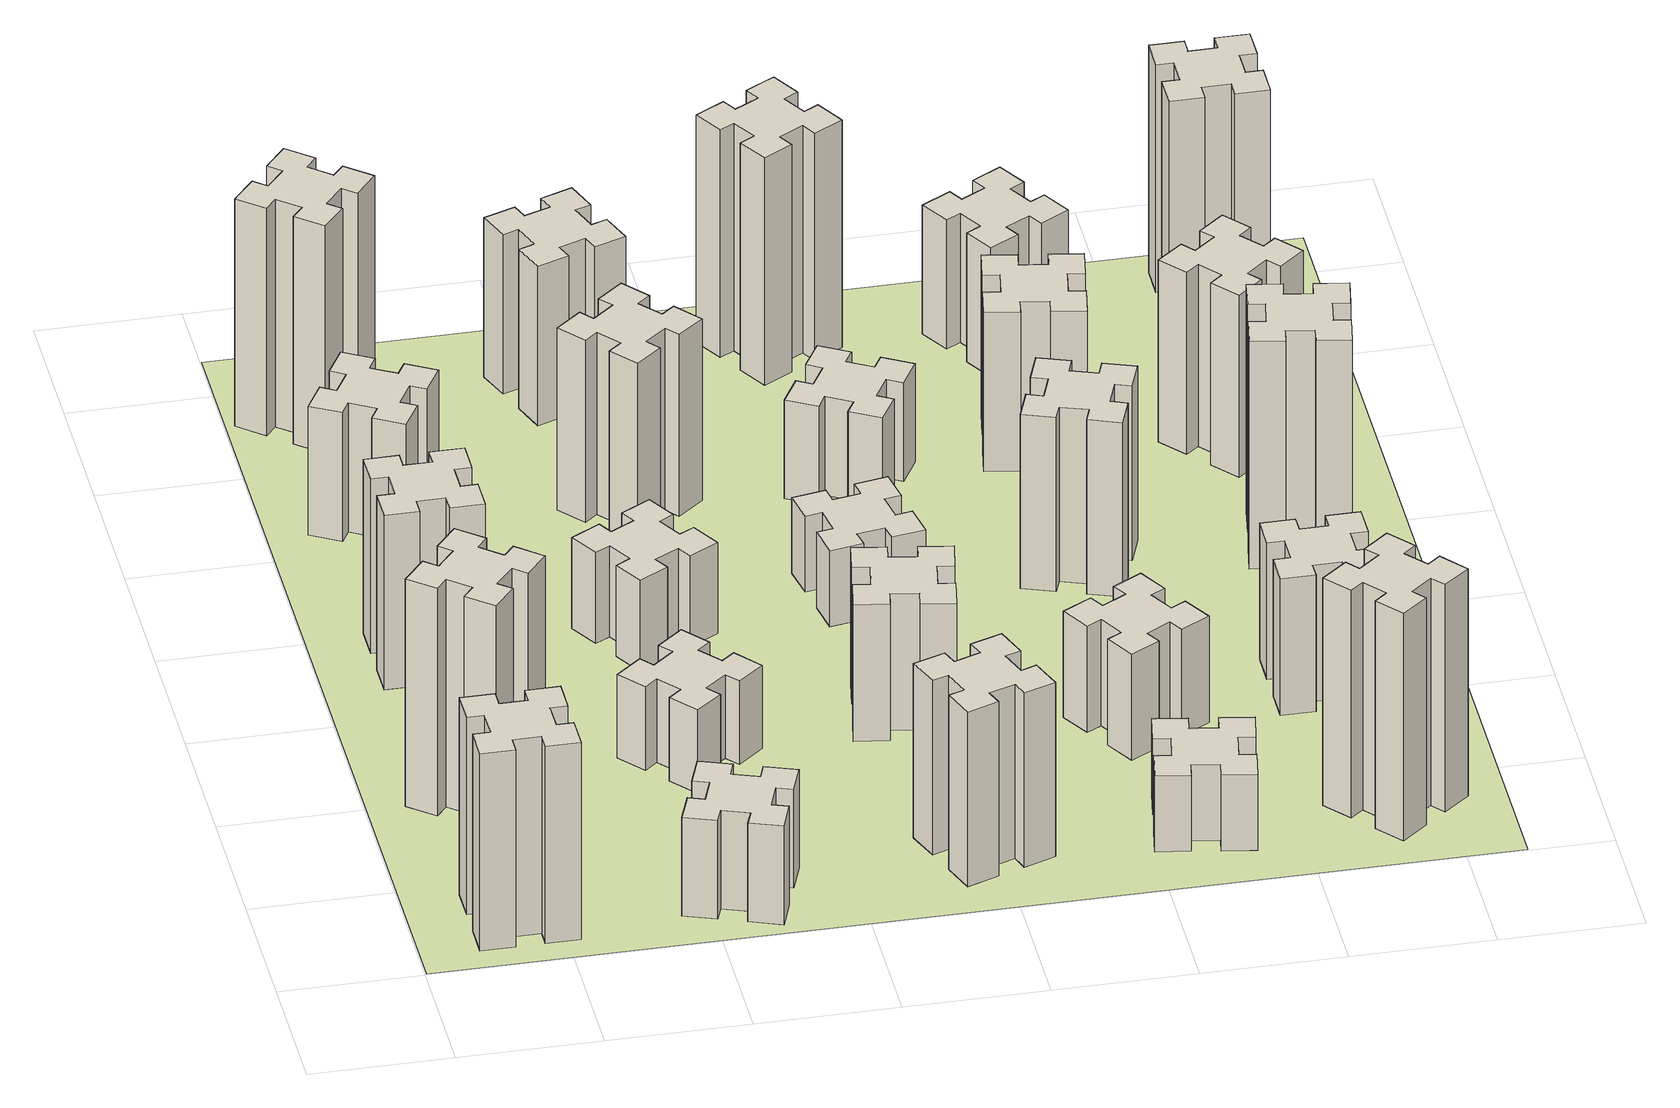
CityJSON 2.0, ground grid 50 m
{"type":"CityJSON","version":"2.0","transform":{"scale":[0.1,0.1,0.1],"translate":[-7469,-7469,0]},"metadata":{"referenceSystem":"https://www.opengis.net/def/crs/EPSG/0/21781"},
"CityObjects":{
"building1":{"type":"Building","attributes":{"class":"1000","function":"1000","usage":"1000","yearOfConstruction":2016,"roofType":"1000","measuredHeight":78,"storeysAboveGround":30,"storeysBelowGround":0},"geometry":[{"type":"Solid","lod":"1","boundaries":[[[[0,1,2,3,4,5,6,7,8,9,10,11,12,13,14,15,16,17,18,19]],[[17,16,20,21]],[[16,15,22,20]],[[15,14,23,22]],[[14,13,24,23]],[[13,12,25,24]],[[12,11,26,25]],[[11,10,27,26]],[[10,9,28,27]],[[9,8,29,28]],[[8,7,30,29]],[[7,6,31,30]],[[6,5,32,31]],[[5,4,33,32]],[[4,3,34,33]],[[3,2,35,34]],[[2,1,36,35]],[[1,0,37,36]],[[0,19,38,37]],[[19,18,39,38]],[[18,17,21,39]],[[24,25,26,27,28,29,30,31,32,33,34,35,36,37,38,39,21,20,22,23]]]]}]},
"building2":{"type":"Building","attributes":{"class":"1000","function":"1000","usage":"1000","yearOfConstruction":2016,"roofType":"1000","measuredHeight":90,"storeysAboveGround":30,"storeysBelowGround":0},"geometry":[{"type":"Solid","lod":"1","boundaries":[[[[40,41,42,43,44,45,46,47,48,49,50,51,52,53,54,55,56,57,58,59]],[[57,56,60,61]],[[56,55,62,60]],[[55,54,63,62]],[[54,53,64,63]],[[53,52,65,64]],[[52,51,66,65]],[[51,50,67,66]],[[50,49,68,67]],[[49,48,69,68]],[[48,47,70,69]],[[47,46,71,70]],[[46,45,72,71]],[[45,44,73,72]],[[44,43,74,73]],[[43,42,75,74]],[[42,41,76,75]],[[41,40,77,76]],[[40,59,78,77]],[[59,58,79,78]],[[58,57,61,79]],[[64,65,66,67,68,69,70,71,72,73,74,75,76,77,78,79,61,60,62,63]]]]}]},
"building3":{"type":"Building","attributes":{"class":"1000","function":"1000","usage":"1000","yearOfConstruction":2016,"roofType":"1000","measuredHeight":69,"storeysAboveGround":30,"storeysBelowGround":0},"geometry":[{"type":"Solid","lod":"1","boundaries":[[[[80,81,82,83,84,85,86,87,88,89,90,91,92,93,94,95,96,97,98,99]],[[97,96,100,101]],[[96,95,102,100]],[[95,94,103,102]],[[94,93,104,103]],[[93,92,105,104]],[[92,91,106,105]],[[91,90,107,106]],[[90,89,108,107]],[[89,88,109,108]],[[88,87,110,109]],[[87,86,111,110]],[[86,85,112,111]],[[85,84,113,112]],[[84,83,114,113]],[[83,82,115,114]],[[82,81,116,115]],[[81,80,117,116]],[[80,99,118,117]],[[99,98,119,118]],[[98,97,101,119]],[[104,105,106,107,108,109,110,111,112,113,114,115,116,117,118,119,101,100,102,103]]]]}]},
"building4":{"type":"Building","attributes":{"class":"1000","function":"1000","usage":"1000","yearOfConstruction":2016,"roofType":"1000","measuredHeight":51,"storeysAboveGround":30,"storeysBelowGround":0},"geometry":[{"type":"Solid","lod":"1","boundaries":[[[[120,121,122,123,124,125,126,127,128,129,130,131,132,133,134,135,136,137,138,139]],[[137,136,140,141]],[[136,135,142,140]],[[135,134,143,142]],[[134,133,144,143]],[[133,132,145,144]],[[132,131,146,145]],[[131,130,147,146]],[[130,129,148,147]],[[129,128,149,148]],[[128,127,150,149]],[[127,126,151,150]],[[126,125,152,151]],[[125,124,153,152]],[[124,123,154,153]],[[123,122,155,154]],[[122,121,156,155]],[[121,120,157,156]],[[120,139,158,157]],[[139,138,159,158]],[[138,137,141,159]],[[144,145,146,147,148,149,150,151,152,153,154,155,156,157,158,159,141,140,142,143]]]]}]},
"building5":{"type":"Building","attributes":{"class":"1000","function":"1000","usage":"1000","yearOfConstruction":2016,"roofType":"1000","measuredHeight":39,"storeysAboveGround":30,"storeysBelowGround":0},"geometry":[{"type":"Solid","lod":"1","boundaries":[[[[160,161,162,163,164,165,166,167,168,169,170,171,172,173,174,175,176,177,178,179]],[[177,176,180,181]],[[176,175,182,180]],[[175,174,183,182]],[[174,173,184,183]],[[173,172,185,184]],[[172,171,186,185]],[[171,170,187,186]],[[170,169,188,187]],[[169,168,189,188]],[[168,167,190,189]],[[167,166,191,190]],[[166,165,192,191]],[[165,164,193,192]],[[164,163,194,193]],[[163,162,195,194]],[[162,161,196,195]],[[161,160,197,196]],[[160,179,198,197]],[[179,178,199,198]],[[178,177,181,199]],[[184,185,186,187,188,189,190,191,192,193,194,195,196,197,198,199,181,180,182,183]]]]}]},
"building6":{"type":"Building","attributes":{"class":"1000","function":"1000","usage":"1000","yearOfConstruction":2016,"roofType":"1000","measuredHeight":90,"storeysAboveGround":30,"storeysBelowGround":0},"geometry":[{"type":"Solid","lod":"1","boundaries":[[[[200,201,202,203,204,205,206,207,208,209,210,211,212,213,214,215,216,217,218,219]],[[217,216,220,221]],[[216,215,222,220]],[[215,214,223,222]],[[214,213,224,223]],[[213,212,225,224]],[[212,211,226,225]],[[211,210,227,226]],[[210,209,228,227]],[[209,208,229,228]],[[208,207,230,229]],[[207,206,231,230]],[[206,205,232,231]],[[205,204,233,232]],[[204,203,234,233]],[[203,202,235,234]],[[202,201,236,235]],[[201,200,237,236]],[[200,219,238,237]],[[219,218,239,238]],[[218,217,221,239]],[[224,225,226,227,228,229,230,231,232,233,234,235,236,237,238,239,221,220,222,223]]]]}]},
"building7":{"type":"Building","attributes":{"class":"1000","function":"1000","usage":"1000","yearOfConstruction":2016,"roofType":"1000","measuredHeight":33,"storeysAboveGround":30,"storeysBelowGround":0},"geometry":[{"type":"Solid","lod":"1","boundaries":[[[[240,241,242,243,244,245,246,247,248,249,250,251,252,253,254,255,256,257,258,259]],[[257,256,260,261]],[[256,255,262,260]],[[255,254,263,262]],[[254,253,264,263]],[[253,252,265,264]],[[252,251,266,265]],[[251,250,267,266]],[[250,249,268,267]],[[249,248,269,268]],[[248,247,270,269]],[[247,246,271,270]],[[246,245,272,271]],[[245,244,273,272]],[[244,243,274,273]],[[243,242,275,274]],[[242,241,276,275]],[[241,240,277,276]],[[240,259,278,277]],[[259,258,279,278]],[[258,257,261,279]],[[264,265,266,267,268,269,270,271,272,273,274,275,276,277,278,279,261,260,262,263]]]]}]},
"building8":{"type":"Building","attributes":{"class":"1000","function":"1000","usage":"1000","yearOfConstruction":2016,"roofType":"1000","measuredHeight":36,"storeysAboveGround":30,"storeysBelowGround":0},"geometry":[{"type":"Solid","lod":"1","boundaries":[[[[280,281,282,283,284,285,286,287,288,289,290,291,292,293,294,295,296,297,298,299]],[[297,296,300,301]],[[296,295,302,300]],[[295,294,303,302]],[[294,293,304,303]],[[293,292,305,304]],[[292,291,306,305]],[[291,290,307,306]],[[290,289,308,307]],[[289,288,309,308]],[[288,287,310,309]],[[287,286,311,310]],[[286,285,312,311]],[[285,284,313,312]],[[284,283,314,313]],[[283,282,315,314]],[[282,281,316,315]],[[281,280,317,316]],[[280,299,318,317]],[[299,298,319,318]],[[298,297,301,319]],[[304,305,306,307,308,309,310,311,312,313,314,315,316,317,318,319,301,300,302,303]]]]}]},
"building9":{"type":"Building","attributes":{"class":"1000","function":"1000","usage":"1000","yearOfConstruction":2016,"roofType":"1000","measuredHeight":72,"storeysAboveGround":30,"storeysBelowGround":0},"geometry":[{"type":"Solid","lod":"1","boundaries":[[[[320,321,322,323,324,325,326,327,328,329,330,331,332,333,334,335,336,337,338,339]],[[337,336,340,341]],[[336,335,342,340]],[[335,334,343,342]],[[334,333,344,343]],[[333,332,345,344]],[[332,331,346,345]],[[331,330,347,346]],[[330,329,348,347]],[[329,328,349,348]],[[328,327,350,349]],[[327,326,351,350]],[[326,325,352,351]],[[325,324,353,352]],[[324,323,354,353]],[[323,322,355,354]],[[322,321,356,355]],[[321,320,357,356]],[[320,339,358,357]],[[339,338,359,358]],[[338,337,341,359]],[[344,345,346,347,348,349,350,351,352,353,354,355,356,357,358,359,341,340,342,343]]]]}]},
"building10":{"type":"Building","attributes":{"class":"1000","function":"1000","usage":"1000","yearOfConstruction":2016,"roofType":"1000","measuredHeight":69,"storeysAboveGround":30,"storeysBelowGround":0},"geometry":[{"type":"Solid","lod":"1","boundaries":[[[[360,361,362,363,364,365,366,367,368,369,370,371,372,373,374,375,376,377,378,379]],[[377,376,380,381]],[[376,375,382,380]],[[375,374,383,382]],[[374,373,384,383]],[[373,372,385,384]],[[372,371,386,385]],[[371,370,387,386]],[[370,369,388,387]],[[369,368,389,388]],[[368,367,390,389]],[[367,366,391,390]],[[366,365,392,391]],[[365,364,393,392]],[[364,363,394,393]],[[363,362,395,394]],[[362,361,396,395]],[[361,360,397,396]],[[360,379,398,397]],[[379,378,399,398]],[[378,377,381,399]],[[384,385,386,387,388,389,390,391,392,393,394,395,396,397,398,399,381,380,382,383]]]]}]},
"building11":{"type":"Building","attributes":{"class":"1000","function":"1000","usage":"1000","yearOfConstruction":2016,"roofType":"1000","measuredHeight":63,"storeysAboveGround":30,"storeysBelowGround":0},"geometry":[{"type":"Solid","lod":"1","boundaries":[[[[400,401,402,403,404,405,406,407,408,409,410,411,412,413,414,415,416,417,418,419]],[[417,416,420,421]],[[416,415,422,420]],[[415,414,423,422]],[[414,413,424,423]],[[413,412,425,424]],[[412,411,426,425]],[[411,410,427,426]],[[410,409,428,427]],[[409,408,429,428]],[[408,407,430,429]],[[407,406,431,430]],[[406,405,432,431]],[[405,404,433,432]],[[404,403,434,433]],[[403,402,435,434]],[[402,401,436,435]],[[401,400,437,436]],[[400,419,438,437]],[[419,418,439,438]],[[418,417,421,439]],[[424,425,426,427,428,429,430,431,432,433,434,435,436,437,438,439,421,420,422,423]]]]}]},
"building12":{"type":"Building","attributes":{"class":"1000","function":"1000","usage":"1000","yearOfConstruction":2016,"roofType":"1000","measuredHeight":54,"storeysAboveGround":30,"storeysBelowGround":0},"geometry":[{"type":"Solid","lod":"1","boundaries":[[[[440,441,442,443,444,445,446,447,448,449,450,451,452,453,454,455,456,457,458,459]],[[457,456,460,461]],[[456,455,462,460]],[[455,454,463,462]],[[454,453,464,463]],[[453,452,465,464]],[[452,451,466,465]],[[451,450,467,466]],[[450,449,468,467]],[[449,448,469,468]],[[448,447,470,469]],[[447,446,471,470]],[[446,445,472,471]],[[445,444,473,472]],[[444,443,474,473]],[[443,442,475,474]],[[442,441,476,475]],[[441,440,477,476]],[[440,459,478,477]],[[459,458,479,478]],[[458,457,461,479]],[[464,465,466,467,468,469,470,471,472,473,474,475,476,477,478,479,461,460,462,463]]]]}]},
"building13":{"type":"Building","attributes":{"class":"1000","function":"1000","usage":"1000","yearOfConstruction":2016,"roofType":"1000","measuredHeight":30,"storeysAboveGround":30,"storeysBelowGround":0},"geometry":[{"type":"Solid","lod":"1","boundaries":[[[[480,481,482,483,484,485,486,487,488,489,490,491,492,493,494,495,496,497,498,499]],[[497,496,500,501]],[[496,495,502,500]],[[495,494,503,502]],[[494,493,504,503]],[[493,492,505,504]],[[492,491,506,505]],[[491,490,507,506]],[[490,489,508,507]],[[489,488,509,508]],[[488,487,510,509]],[[487,486,511,510]],[[486,485,512,511]],[[485,484,513,512]],[[484,483,514,513]],[[483,482,515,514]],[[482,481,516,515]],[[481,480,517,516]],[[480,499,518,517]],[[499,498,519,518]],[[498,497,501,519]],[[504,505,506,507,508,509,510,511,512,513,514,515,516,517,518,519,501,500,502,503]]]]}]},
"building14":{"type":"Building","attributes":{"class":"1000","function":"1000","usage":"1000","yearOfConstruction":2016,"roofType":"1000","measuredHeight":39,"storeysAboveGround":30,"storeysBelowGround":0},"geometry":[{"type":"Solid","lod":"1","boundaries":[[[[520,521,522,523,524,525,526,527,528,529,530,531,532,533,534,535,536,537,538,539]],[[537,536,540,541]],[[536,535,542,540]],[[535,534,543,542]],[[534,533,544,543]],[[533,532,545,544]],[[532,531,546,545]],[[531,530,547,546]],[[530,529,548,547]],[[529,528,549,548]],[[528,527,550,549]],[[527,526,551,550]],[[526,525,552,551]],[[525,524,553,552]],[[524,523,554,553]],[[523,522,555,554]],[[522,521,556,555]],[[521,520,557,556]],[[520,539,558,557]],[[539,538,559,558]],[[538,537,541,559]],[[544,545,546,547,548,549,550,551,552,553,554,555,556,557,558,559,541,540,542,543]]]]}]},
"building15":{"type":"Building","attributes":{"class":"1000","function":"1000","usage":"1000","yearOfConstruction":2016,"roofType":"1000","measuredHeight":30,"storeysAboveGround":30,"storeysBelowGround":0},"geometry":[{"type":"Solid","lod":"1","boundaries":[[[[560,561,562,563,564,565,566,567,568,569,570,571,572,573,574,575,576,577,578,579]],[[577,576,580,581]],[[576,575,582,580]],[[575,574,583,582]],[[574,573,584,583]],[[573,572,585,584]],[[572,571,586,585]],[[571,570,587,586]],[[570,569,588,587]],[[569,568,589,588]],[[568,567,590,589]],[[567,566,591,590]],[[566,565,592,591]],[[565,564,593,592]],[[564,563,594,593]],[[563,562,595,594]],[[562,561,596,595]],[[561,560,597,596]],[[560,579,598,597]],[[579,578,599,598]],[[578,577,581,599]],[[584,585,586,587,588,589,590,591,592,593,594,595,596,597,598,599,581,580,582,583]]]]}]},
"building16":{"type":"Building","attributes":{"class":"1000","function":"1000","usage":"1000","yearOfConstruction":2016,"roofType":"1000","measuredHeight":90,"storeysAboveGround":30,"storeysBelowGround":0},"geometry":[{"type":"Solid","lod":"1","boundaries":[[[[600,601,602,603,604,605,606,607,608,609,610,611,612,613,614,615,616,617,618,619]],[[617,616,620,621]],[[616,615,622,620]],[[615,614,623,622]],[[614,613,624,623]],[[613,612,625,624]],[[612,611,626,625]],[[611,610,627,626]],[[610,609,628,627]],[[609,608,629,628]],[[608,607,630,629]],[[607,606,631,630]],[[606,605,632,631]],[[605,604,633,632]],[[604,603,634,633]],[[603,602,635,634]],[[602,601,636,635]],[[601,600,637,636]],[[600,619,638,637]],[[619,618,639,638]],[[618,617,621,639]],[[624,625,626,627,628,629,630,631,632,633,634,635,636,637,638,639,621,620,622,623]]]]}]},
"building17":{"type":"Building","attributes":{"class":"1000","function":"1000","usage":"1000","yearOfConstruction":2016,"roofType":"1000","measuredHeight":42,"storeysAboveGround":30,"storeysBelowGround":0},"geometry":[{"type":"Solid","lod":"1","boundaries":[[[[640,641,642,643,644,645,646,647,648,649,650,651,652,653,654,655,656,657,658,659]],[[657,656,660,661]],[[656,655,662,660]],[[655,654,663,662]],[[654,653,664,663]],[[653,652,665,664]],[[652,651,666,665]],[[651,650,667,666]],[[650,649,668,667]],[[649,648,669,668]],[[648,647,670,669]],[[647,646,671,670]],[[646,645,672,671]],[[645,644,673,672]],[[644,643,674,673]],[[643,642,675,674]],[[642,641,676,675]],[[641,640,677,676]],[[640,659,678,677]],[[659,658,679,678]],[[658,657,661,679]],[[664,665,666,667,668,669,670,671,672,673,674,675,676,677,678,679,661,660,662,663]]]]}]},
"building18":{"type":"Building","attributes":{"class":"1000","function":"1000","usage":"1000","yearOfConstruction":2016,"roofType":"1000","measuredHeight":69,"storeysAboveGround":30,"storeysBelowGround":0},"geometry":[{"type":"Solid","lod":"1","boundaries":[[[[680,681,682,683,684,685,686,687,688,689,690,691,692,693,694,695,696,697,698,699]],[[697,696,700,701]],[[696,695,702,700]],[[695,694,703,702]],[[694,693,704,703]],[[693,692,705,704]],[[692,691,706,705]],[[691,690,707,706]],[[690,689,708,707]],[[689,688,709,708]],[[688,687,710,709]],[[687,686,711,710]],[[686,685,712,711]],[[685,684,713,712]],[[684,683,714,713]],[[683,682,715,714]],[[682,681,716,715]],[[681,680,717,716]],[[680,699,718,717]],[[699,698,719,718]],[[698,697,701,719]],[[704,705,706,707,708,709,710,711,712,713,714,715,716,717,718,719,701,700,702,703]]]]}]},
"building19":{"type":"Building","attributes":{"class":"1000","function":"1000","usage":"1000","yearOfConstruction":2016,"roofType":"1000","measuredHeight":63,"storeysAboveGround":30,"storeysBelowGround":0},"geometry":[{"type":"Solid","lod":"1","boundaries":[[[[720,721,722,723,724,725,726,727,728,729,730,731,732,733,734,735,736,737,738,739]],[[737,736,740,741]],[[736,735,742,740]],[[735,734,743,742]],[[734,733,744,743]],[[733,732,745,744]],[[732,731,746,745]],[[731,730,747,746]],[[730,729,748,747]],[[729,728,749,748]],[[728,727,750,749]],[[727,726,751,750]],[[726,725,752,751]],[[725,724,753,752]],[[724,723,754,753]],[[723,722,755,754]],[[722,721,756,755]],[[721,720,757,756]],[[720,739,758,757]],[[739,738,759,758]],[[738,737,741,759]],[[744,745,746,747,748,749,750,751,752,753,754,755,756,757,758,759,741,740,742,743]]]]}]},
"building20":{"type":"Building","attributes":{"class":"1000","function":"1000","usage":"1000","yearOfConstruction":2016,"roofType":"1000","measuredHeight":90,"storeysAboveGround":30,"storeysBelowGround":0},"geometry":[{"type":"Solid","lod":"1","boundaries":[[[[760,761,762,763,764,765,766,767,768,769,770,771,772,773,774,775,776,777,778,779]],[[777,776,780,781]],[[776,775,782,780]],[[775,774,783,782]],[[774,773,784,783]],[[773,772,785,784]],[[772,771,786,785]],[[771,770,787,786]],[[770,769,788,787]],[[769,768,789,788]],[[768,767,790,789]],[[767,766,791,790]],[[766,765,792,791]],[[765,764,793,792]],[[764,763,794,793]],[[763,762,795,794]],[[762,761,796,795]],[[761,760,797,796]],[[760,779,798,797]],[[779,778,799,798]],[[778,777,781,799]],[[784,785,786,787,788,789,790,791,792,793,794,795,796,797,798,799,781,780,782,783]]]]}]},
"building21":{"type":"Building","attributes":{"class":"1000","function":"1000","usage":"1000","yearOfConstruction":2016,"roofType":"1000","measuredHeight":54,"storeysAboveGround":30,"storeysBelowGround":0},"geometry":[{"type":"Solid","lod":"1","boundaries":[[[[800,801,802,803,804,805,806,807,808,809,810,811,812,813,814,815,816,817,818,819]],[[817,816,820,821]],[[816,815,822,820]],[[815,814,823,822]],[[814,813,824,823]],[[813,812,825,824]],[[812,811,826,825]],[[811,810,827,826]],[[810,809,828,827]],[[809,808,829,828]],[[808,807,830,829]],[[807,806,831,830]],[[806,805,832,831]],[[805,804,833,832]],[[804,803,834,833]],[[803,802,835,834]],[[802,801,836,835]],[[801,800,837,836]],[[800,819,838,837]],[[819,818,839,838]],[[818,817,821,839]],[[824,825,826,827,828,829,830,831,832,833,834,835,836,837,838,839,821,820,822,823]]]]}]},
"building22":{"type":"Building","attributes":{"class":"1000","function":"1000","usage":"1000","yearOfConstruction":2016,"roofType":"1000","measuredHeight":51,"storeysAboveGround":30,"storeysBelowGround":0},"geometry":[{"type":"Solid","lod":"1","boundaries":[[[[840,841,842,843,844,845,846,847,848,849,850,851,852,853,854,855,856,857,858,859]],[[857,856,860,861]],[[856,855,862,860]],[[855,854,863,862]],[[854,853,864,863]],[[853,852,865,864]],[[852,851,866,865]],[[851,850,867,866]],[[850,849,868,867]],[[849,848,869,868]],[[848,847,870,869]],[[847,846,871,870]],[[846,845,872,871]],[[845,844,873,872]],[[844,843,874,873]],[[843,842,875,874]],[[842,841,876,875]],[[841,840,877,876]],[[840,859,878,877]],[[859,858,879,878]],[[858,857,861,879]],[[864,865,866,867,868,869,870,871,872,873,874,875,876,877,878,879,861,860,862,863]]]]}]},
"building23":{"type":"Building","attributes":{"class":"1000","function":"1000","usage":"1000","yearOfConstruction":2016,"roofType":"1000","measuredHeight":90,"storeysAboveGround":30,"storeysBelowGround":0},"geometry":[{"type":"Solid","lod":"1","boundaries":[[[[880,881,882,883,884,885,886,887,888,889,890,891,892,893,894,895,896,897,898,899]],[[897,896,900,901]],[[896,895,902,900]],[[895,894,903,902]],[[894,893,904,903]],[[893,892,905,904]],[[892,891,906,905]],[[891,890,907,906]],[[890,889,908,907]],[[889,888,909,908]],[[888,887,910,909]],[[887,886,911,910]],[[886,885,912,911]],[[885,884,913,912]],[[884,883,914,913]],[[883,882,915,914]],[[882,881,916,915]],[[881,880,917,916]],[[880,899,918,917]],[[899,898,919,918]],[[898,897,901,919]],[[904,905,906,907,908,909,910,911,912,913,914,915,916,917,918,919,901,900,902,903]]]]}]},
"building24":{"type":"Building","attributes":{"class":"1000","function":"1000","usage":"1000","yearOfConstruction":2016,"roofType":"1000","measuredHeight":72,"storeysAboveGround":30,"storeysBelowGround":0},"geometry":[{"type":"Solid","lod":"1","boundaries":[[[[920,921,922,923,924,925,926,927,928,929,930,931,932,933,934,935,936,937,938,939]],[[937,936,940,941]],[[936,935,942,940]],[[935,934,943,942]],[[934,933,944,943]],[[933,932,945,944]],[[932,931,946,945]],[[931,930,947,946]],[[930,929,948,947]],[[929,928,949,948]],[[928,927,950,949]],[[927,926,951,950]],[[926,925,952,951]],[[925,924,953,952]],[[924,923,954,953]],[[923,922,955,954]],[[922,921,956,955]],[[921,920,957,956]],[[920,939,958,957]],[[939,938,959,958]],[[938,937,941,959]],[[944,945,946,947,948,949,950,951,952,953,954,955,956,957,958,959,941,940,942,943]]]]}]},
"building25":{"type":"Building","attributes":{"class":"1000","function":"1000","usage":"1000","yearOfConstruction":2016,"roofType":"1000","measuredHeight":90,"storeysAboveGround":30,"storeysBelowGround":0},"geometry":[{"type":"Solid","lod":"1","boundaries":[[[[960,961,962,963,964,965,966,967,968,969,970,971,972,973,974,975,976,977,978,979]],[[977,976,980,981]],[[976,975,982,980]],[[975,974,983,982]],[[974,973,984,983]],[[973,972,985,984]],[[972,971,986,985]],[[971,970,987,986]],[[970,969,988,987]],[[969,968,989,988]],[[968,967,990,989]],[[967,966,991,990]],[[966,965,992,991]],[[965,964,993,992]],[[964,963,994,993]],[[963,962,995,994]],[[962,961,996,995]],[[961,960,997,996]],[[960,979,998,997]],[[979,978,999,998]],[[978,977,981,999]],[[984,985,986,987,988,989,990,991,992,993,994,995,996,997,998,999,981,980,982,983]]]]}]},
"landuse1":{"type":"LandUse","attributes":{"name":"plot1","function":"1010"},"geometry":[{"type":"MultiSurface","lod":"1","boundaries":[[[1000,1001,1002,1003]]]}]}
},
"vertices":[
[265,325,0],[265,225,0],[205,225,0],[205,105,0],[325,105,0],[325,165,0],[425,165,0],[425,105,0],[545,105,0],[545,225,0],[485,225,0],[485,325,0],[545,325,0],[545,445,0],[425,445,0],[425,385,0],[325,385,0],[325,445,0],[205,445,0],[205,325,0],[325,385,780],[325,445,780],[425,385,780],[425,445,780],[545,445,780],[545,325,780],[485,325,780],[485,225,780],[545,225,780],[545,105,780],[425,105,780],[425,165,780],[325,165,780],[325,105,780],[205,105,780],[205,225,780],[265,225,780],[265,325,780],[205,325,780],[205,445,780],
[484,1067,0],[408,1132,0],[446,1178,0],[354,1255,0],[277,1163,0],[323,1124,0],[259,1048,0],[213,1086,0],[136,994,0],[228,917,0],[266,963,0],[343,899,0],[304,853,0],[396,776,0],[473,868,0],[427,906,0],[492,983,0],[538,944,0],[615,1036,0],[523,1113,0],[492,983,900],[538,944,900],[427,906,900],[473,868,900],[396,776,900],[304,853,900],[343,899,900],[266,963,900],[228,917,900],[136,994,900],[213,1086,900],[259,1048,900],[323,1124,900],[277,1163,900],[354,1255,900],[446,1178,900],[408,1132,900],[484,1067,900],[523,1113,900],[615,1036,900],
[265,1905,0],[265,1805,0],[205,1805,0],[205,1685,0],[325,1685,0],[325,1745,0],[425,1745,0],[425,1685,0],[545,1685,0],[545,1805,0],[485,1805,0],[485,1905,0],[545,1905,0],[545,2025,0],[425,2025,0],[425,1965,0],[325,1965,0],[325,2025,0],[205,2025,0],[205,1905,0],[325,1965,690],[325,2025,690],[425,1965,690],[425,2025,690],[545,2025,690],[545,1905,690],[485,1905,690],[485,1805,690],[545,1805,690],[545,1685,690],[425,1685,690],[425,1745,690],[325,1745,690],[325,1685,690],[205,1685,690],[205,1805,690],[265,1805,690],[265,1905,690],[205,1905,690],[205,2025,690],
[446,2597,0],[496,2684,0],[548,2654,0],[608,2758,0],[504,2818,0],[474,2766,0],[387,2816,0],[417,2868,0],[313,2928,0],[253,2824,0],[305,2794,0],[255,2707,0],[203,2737,0],[143,2633,0],[247,2573,0],[277,2625,0],[364,2575,0],[334,2523,0],[438,2463,0],[498,2567,0],[364,2575,510],[334,2523,510],[277,2625,510],[247,2573,510],[143,2633,510],[203,2737,510],[255,2707,510],[305,2794,510],[253,2824,510],[313,2928,510],[417,2868,510],[387,2816,510],[474,2766,510],[504,2818,510],[608,2758,510],[548,2654,510],[496,2684,510],[446,2597,510],[498,2567,510],[438,2463,510],
[1029,360,0],[995,266,0],[939,287,0],[897,174,0],[1010,133,0],[1031,189,0],[1125,155,0],[1104,99,0],[1217,57,0],[1258,170,0],[1202,191,0],[1236,285,0],[1292,264,0],[1333,377,0],[1220,418,0],[1200,362,0],[1106,396,0],[1127,452,0],[1014,493,0],[973,380,0],[1106,396,390],[1127,452,390],[1200,362,390],[1220,418,390],[1333,377,390],[1292,264,390],[1236,285,390],[1202,191,390],[1258,170,390],[1217,57,390],[1104,99,390],[1125,155,390],[1031,189,390],[1010,133,390],[897,174,390],[939,287,390],[995,266,390],[1029,360,390],[973,380,390],[1014,493,390],
[384,3387,0],[308,3452,0],[346,3498,0],[254,3575,0],[177,3483,0],[223,3444,0],[159,3368,0],[113,3406,0],[36,3314,0],[128,3237,0],[166,3283,0],[243,3219,0],[204,3173,0],[296,3096,0],[373,3188,0],[327,3226,0],[392,3303,0],[438,3264,0],[515,3356,0],[423,3433,0],[392,3303,900],[438,3264,900],[327,3226,900],[373,3188,900],[296,3096,900],[204,3173,900],[243,3219,900],[166,3283,900],[128,3237,900],[36,3314,900],[113,3406,900],[159,3368,900],[223,3444,900],[177,3483,900],[254,3575,900],[346,3498,900],[308,3452,900],[384,3387,900],[423,3433,900],[515,3356,900],
[1083,1232,0],[1006,1167,0],[968,1213,0],[876,1136,0],[953,1044,0],[999,1083,0],[1063,1006,0],[1017,968,0],[1094,876,0],[1186,953,0],[1148,999,0],[1224,1063,0],[1263,1017,0],[1355,1094,0],[1278,1186,0],[1232,1148,0],[1167,1224,0],[1213,1263,0],[1136,1355,0],[1044,1278,0],[1167,1224,330],[1213,1263,330],[1232,1148,330],[1278,1186,330],[1355,1094,330],[1263,1017,330],[1224,1063,330],[1148,999,330],[1186,953,330],[1094,876,330],[1017,968,330],[1063,1006,330],[999,1083,330],[953,1044,330],[876,1136,330],[968,1213,330],[1006,1167,330],[1083,1232,330],[1044,1278,330],[1136,1355,330],
[1236,1867,0],[1186,1954,0],[1238,1984,0],[1178,2088,0],[1074,2028,0],[1104,1976,0],[1017,1926,0],[987,1978,0],[883,1918,0],[943,1814,0],[995,1844,0],[1045,1757,0],[993,1727,0],[1053,1623,0],[1157,1683,0],[1127,1735,0],[1214,1785,0],[1244,1733,0],[1348,1793,0],[1288,1897,0],[1214,1785,360],[1244,1733,360],[1127,1735,360],[1157,1683,360],[1053,1623,360],[993,1727,360],[1045,1757,360],[995,1844,360],[943,1814,360],[883,1918,360],[987,1978,360],[1017,1926,360],[1104,1976,360],[1074,2028,360],[1178,2088,360],[1238,1984,360],[1186,1954,360],[1236,1867,360],[1288,1897,360],[1348,1793,360],
[1099,2563,0],[1163,2486,0],[1117,2448,0],[1194,2356,0],[1286,2433,0],[1248,2479,0],[1324,2543,0],[1363,2497,0],[1455,2574,0],[1378,2666,0],[1332,2628,0],[1267,2704,0],[1313,2743,0],[1236,2835,0],[1144,2758,0],[1183,2712,0],[1106,2647,0],[1068,2693,0],[976,2616,0],[1053,2524,0],[1106,2647,720],[1068,2693,720],[1183,2712,720],[1144,2758,720],[1236,2835,720],[1313,2743,720],[1267,2704,720],[1332,2628,720],[1378,2666,720],[1455,2574,720],[1363,2497,720],[1324,2543,720],[1248,2479,720],[1286,2433,720],[1194,2356,720],[1117,2448,720],[1163,2486,720],[1099,2563,720],[1053,2524,720],[976,2616,720],
[1965,496,0],[1871,462,0],[1850,518,0],[1737,477,0],[1779,364,0],[1835,385,0],[1869,291,0],[1813,270,0],[1854,157,0],[1967,199,0],[1946,255,0],[2040,289,0],[2060,233,0],[2173,274,0],[2132,387,0],[2076,366,0],[2042,460,0],[2098,480,0],[2057,593,0],[1944,552,0],[2042,460,690],[2098,480,690],[2076,366,690],[2132,387,690],[2173,274,690],[2060,233,690],[2040,289,690],[1946,255,690],[1967,199,690],[1854,157,690],[1813,270,690],[1869,291,690],[1835,385,690],[1779,364,690],[1737,477,690],[1850,518,690],[1871,462,690],[1965,496,690],[1944,552,690],[2057,593,690],
[1125,3456,0],[1031,3422,0],[1010,3478,0],[897,3437,0],[939,3324,0],[995,3345,0],[1029,3251,0],[973,3230,0],[1014,3117,0],[1127,3159,0],[1106,3215,0],[1200,3249,0],[1220,3193,0],[1333,3234,0],[1292,3347,0],[1236,3326,0],[1202,3420,0],[1258,3440,0],[1217,3553,0],[1104,3512,0],[1202,3420,630],[1258,3440,630],[1236,3326,630],[1292,3347,630],[1333,3234,630],[1220,3193,630],[1200,3249,630],[1106,3215,630],[1127,3159,630],[1014,3117,630],[973,3230,630],[1029,3251,630],[995,3345,630],[939,3324,630],[897,3437,630],[1010,3478,630],[1031,3422,630],[1125,3456,630],[1104,3512,630],[1217,3553,630],
[1955,1147,0],[1972,1245,0],[2031,1235,0],[2052,1353,0],[1934,1374,0],[1924,1315,0],[1825,1332,0],[1836,1391,0],[1717,1412,0],[1697,1294,0],[1756,1284,0],[1738,1185,0],[1679,1196,0],[1658,1077,0],[1777,1057,0],[1787,1116,0],[1885,1098,0],[1875,1039,0],[1993,1018,0],[2014,1137,0],[1885,1098,540],[1875,1039,540],[1787,1116,540],[1777,1057,540],[1658,1077,540],[1679,1196,540],[1738,1185,540],[1756,1284,540],[1697,1294,540],[1717,1412,540],[1836,1391,540],[1825,1332,540],[1924,1315,540],[1934,1374,540],[2052,1353,540],[2031,1235,540],[1972,1245,540],[1955,1147,540],[2014,1137,540],[1993,1018,540],
[1972,1925,0],[1955,2024,0],[2014,2034,0],[1993,2152,0],[1875,2131,0],[1885,2072,0],[1787,2055,0],[1777,2114,0],[1658,2093,0],[1679,1975,0],[1738,1985,0],[1756,1887,0],[1697,1877,0],[1717,1758,0],[1836,1779,0],[1825,1838,0],[1924,1856,0],[1934,1797,0],[2052,1817,0],[2031,1936,0],[1924,1856,300],[1934,1797,300],[1825,1838,300],[1836,1779,300],[1717,1758,300],[1697,1877,300],[1756,1887,300],[1738,1985,300],[1679,1975,300],[1658,2093,300],[1777,2114,300],[1787,2055,300],[1885,2072,300],[1875,2131,300],[1993,2152,300],[2014,2034,300],[1955,2024,300],[1972,1925,300],[2031,1936,300],[2052,1817,300],
[2026,2497,0],[2076,2584,0],[2128,2554,0],[2188,2658,0],[2084,2718,0],[2054,2666,0],[1967,2716,0],[1997,2768,0],[1893,2828,0],[1833,2724,0],[1885,2694,0],[1835,2607,0],[1783,2637,0],[1723,2533,0],[1827,2473,0],[1857,2525,0],[1944,2475,0],[1914,2423,0],[2018,2363,0],[2078,2467,0],[1944,2475,390],[1914,2423,390],[1857,2525,390],[1827,2473,390],[1723,2533,390],[1783,2637,390],[1835,2607,390],[1885,2694,390],[1833,2724,390],[1893,2828,390],[1997,2768,390],[1967,2716,390],[2054,2666,390],[2084,2718,390],[2188,2658,390],[2128,2554,390],[2076,2584,390],[2026,2497,390],[2078,2467,390],[2018,2363,390],
[2596,444,0],[2578,345,0],[2519,356,0],[2498,237,0],[2617,217,0],[2627,276,0],[2725,258,0],[2715,199,0],[2833,178,0],[2854,297,0],[2795,307,0],[2812,405,0],[2871,395,0],[2892,513,0],[2774,534,0],[2764,475,0],[2665,492,0],[2676,551,0],[2557,572,0],[2537,454,0],[2665,492,300],[2676,551,300],[2764,475,300],[2774,534,300],[2892,513,300],[2871,395,300],[2812,405,300],[2795,307,300],[2854,297,300],[2833,178,300],[2715,199,300],[2725,258,300],[2627,276,300],[2617,217,300],[2498,237,300],[2519,356,300],[2578,345,300],[2596,444,300],[2537,454,300],[2557,572,300],
[1844,3556,0],[1757,3506,0],[1727,3558,0],[1623,3498,0],[1683,3394,0],[1735,3424,0],[1785,3337,0],[1733,3307,0],[1793,3203,0],[1897,3263,0],[1867,3315,0],[1954,3365,0],[1984,3313,0],[2088,3373,0],[2028,3477,0],[1976,3447,0],[1926,3534,0],[1978,3564,0],[1918,3668,0],[1814,3608,0],[1926,3534,900],[1978,3564,900],[1976,3447,900],[2028,3477,900],[2088,3373,900],[1984,3313,900],[1954,3365,900],[1867,3315,900],[1897,3263,900],[1793,3203,900],[1733,3307,900],[1785,3337,900],[1735,3424,900],[1683,3394,900],[1623,3498,900],[1727,3558,900],[1757,3506,900],[1844,3556,900],[1814,3608,900],[1918,3668,900],
[2584,1136,0],[2497,1086,0],[2467,1138,0],[2363,1078,0],[2423,974,0],[2475,1004,0],[2525,917,0],[2473,887,0],[2533,783,0],[2637,843,0],[2607,895,0],[2694,945,0],[2724,893,0],[2828,953,0],[2768,1057,0],[2716,1027,0],[2666,1114,0],[2718,1144,0],[2658,1248,0],[2554,1188,0],[2666,1114,420],[2718,1144,420],[2716,1027,420],[2768,1057,420],[2828,953,420],[2724,893,420],[2694,945,420],[2607,895,420],[2637,843,420],[2533,783,420],[2473,887,420],[2525,917,420],[2475,1004,420],[2423,974,420],[2363,1078,420],[2467,1138,420],[2497,1086,420],[2584,1136,420],[2554,1188,420],[2658,1248,420],
[2682,1871,0],[2716,1965,0],[2772,1944,0],[2813,2057,0],[2700,2098,0],[2680,2042,0],[2586,2076,0],[2607,2132,0],[2494,2173,0],[2453,2060,0],[2509,2040,0],[2475,1946,0],[2419,1967,0],[2377,1854,0],[2490,1813,0],[2511,1869,0],[2605,1835,0],[2584,1779,0],[2697,1737,0],[2738,1850,0],[2605,1835,690],[2584,1779,690],[2511,1869,690],[2490,1813,690],[2377,1854,690],[2419,1967,690],[2475,1946,690],[2509,2040,690],[2453,2060,690],[2494,2173,690],[2607,2132,690],[2586,2076,690],[2680,2042,690],[2700,2098,690],[2813,2057,690],[2772,1944,690],[2716,1965,690],[2682,1871,690],[2738,1850,690],[2697,1737,690],
[2664,2795,0],[2565,2812,0],[2576,2871,0],[2457,2892,0],[2437,2774,0],[2496,2764,0],[2478,2665,0],[2419,2676,0],[2398,2557,0],[2517,2537,0],[2527,2596,0],[2625,2578,0],[2615,2519,0],[2733,2498,0],[2754,2617,0],[2695,2627,0],[2712,2725,0],[2771,2715,0],[2792,2833,0],[2674,2854,0],[2712,2725,630],[2771,2715,630],[2695,2627,630],[2754,2617,630],[2733,2498,630],[2615,2519,630],[2625,2578,630],[2527,2596,630],[2517,2537,630],[2398,2557,630],[2419,2676,630],[2478,2665,630],[2496,2764,630],[2437,2774,630],[2457,2892,630],[2576,2871,630],[2565,2812,630],[2664,2795,630],[2674,2854,630],[2792,2833,630],
[3368,259,0],[3444,323,0],[3483,277,0],[3575,354,0],[3498,446,0],[3452,408,0],[3387,484,0],[3433,523,0],[3356,615,0],[3264,538,0],[3303,492,0],[3226,427,0],[3188,473,0],[3096,396,0],[3173,304,0],[3219,343,0],[3283,266,0],[3237,228,0],[3314,136,0],[3406,213,0],[3283,266,900],[3237,228,900],[3219,343,900],[3173,304,900],[3096,396,900],[3188,473,900],[3226,427,900],[3303,492,900],[3264,538,900],[3356,615,900],[3433,523,900],[3387,484,900],[3452,408,900],[3498,446,900],[3575,354,900],[3483,277,900],[3444,323,900],[3368,259,900],[3406,213,900],[3314,136,900],
[3185,1005,0],[3285,1005,0],[3285,945,0],[3405,945,0],[3405,1065,0],[3345,1065,0],[3345,1165,0],[3405,1165,0],[3405,1285,0],[3285,1285,0],[3285,1225,0],[3185,1225,0],[3185,1285,0],[3065,1285,0],[3065,1165,0],[3125,1165,0],[3125,1065,0],[3065,1065,0],[3065,945,0],[3185,945,0],[3125,1065,540],[3065,1065,540],[3125,1165,540],[3065,1165,540],[3065,1285,540],[3185,1285,540],[3185,1225,540],[3285,1225,540],[3285,1285,540],[3405,1285,540],[3405,1165,540],[3345,1165,540],[3345,1065,540],[3405,1065,540],[3405,945,540],[3285,945,540],[3285,1005,540],[3185,1005,540],[3185,945,540],[3065,945,540],
[2716,3347,0],[2666,3434,0],[2718,3464,0],[2658,3568,0],[2554,3508,0],[2584,3456,0],[2497,3406,0],[2467,3458,0],[2363,3398,0],[2423,3294,0],[2475,3324,0],[2525,3237,0],[2473,3207,0],[2533,3103,0],[2637,3163,0],[2607,3215,0],[2694,3265,0],[2724,3213,0],[2828,3273,0],[2768,3377,0],[2694,3265,510],[2724,3213,510],[2607,3215,510],[2637,3163,510],[2533,3103,510],[2473,3207,510],[2525,3237,510],[2475,3324,510],[2423,3294,510],[2363,3398,510],[2467,3458,510],[2497,3406,510],[2584,3456,510],[2554,3508,510],[2658,3568,510],[2718,3464,510],[2666,3434,510],[2716,3347,510],[2768,3377,510],[2828,3273,510],
[3267,1856,0],[3365,1838,0],[3355,1779,0],[3473,1758,0],[3494,1877,0],[3435,1887,0],[3452,1985,0],[3511,1975,0],[3532,2093,0],[3414,2114,0],[3404,2055,0],[3305,2072,0],[3316,2131,0],[3197,2152,0],[3177,2034,0],[3236,2024,0],[3218,1925,0],[3159,1936,0],[3138,1817,0],[3257,1797,0],[3218,1925,900],[3159,1936,900],[3236,2024,900],[3177,2034,900],[3197,2152,900],[3316,2131,900],[3305,2072,900],[3404,2055,900],[3414,2114,900],[3532,2093,900],[3511,1975,900],[3452,1985,900],[3435,1887,900],[3494,1877,900],[3473,1758,900],[3355,1779,900],[3365,1838,900],[3267,1856,900],[3257,1797,900],[3138,1817,900],
[3119,2563,0],[3183,2486,0],[3137,2448,0],[3214,2356,0],[3306,2433,0],[3268,2479,0],[3344,2543,0],[3383,2497,0],[3475,2574,0],[3398,2666,0],[3352,2628,0],[3287,2704,0],[3333,2743,0],[3256,2835,0],[3164,2758,0],[3203,2712,0],[3126,2647,0],[3088,2693,0],[2996,2616,0],[3073,2524,0],[3126,2647,720],[3088,2693,720],[3203,2712,720],[3164,2758,720],[3256,2835,720],[3333,2743,720],[3287,2704,720],[3352,2628,720],[3398,2666,720],[3475,2574,720],[3383,2497,720],[3344,2543,720],[3268,2479,720],[3306,2433,720],[3214,2356,720],[3137,2448,720],[3183,2486,720],[3119,2563,720],[3073,2524,720],[2996,2616,720],
[3285,3325,0],[3385,3325,0],[3385,3265,0],[3505,3265,0],[3505,3385,0],[3445,3385,0],[3445,3485,0],[3505,3485,0],[3505,3605,0],[3385,3605,0],[3385,3545,0],[3285,3545,0],[3285,3605,0],[3165,3605,0],[3165,3485,0],[3225,3485,0],[3225,3385,0],[3165,3385,0],[3165,3265,0],[3285,3265,0],[3225,3385,900],[3165,3385,900],[3225,3485,900],[3165,3485,900],[3165,3605,900],[3285,3605,900],[3285,3545,900],[3385,3545,900],[3385,3605,900],[3505,3605,900],[3505,3485,900],[3445,3485,900],[3445,3385,900],[3505,3385,900],[3505,3265,900],[3385,3265,900],[3385,3325,900],[3285,3325,900],[3285,3265,900],[3165,3265,900],
[5,3705,0],[3705,3705,0],[3705,5,0],[5,5,0]
]}
